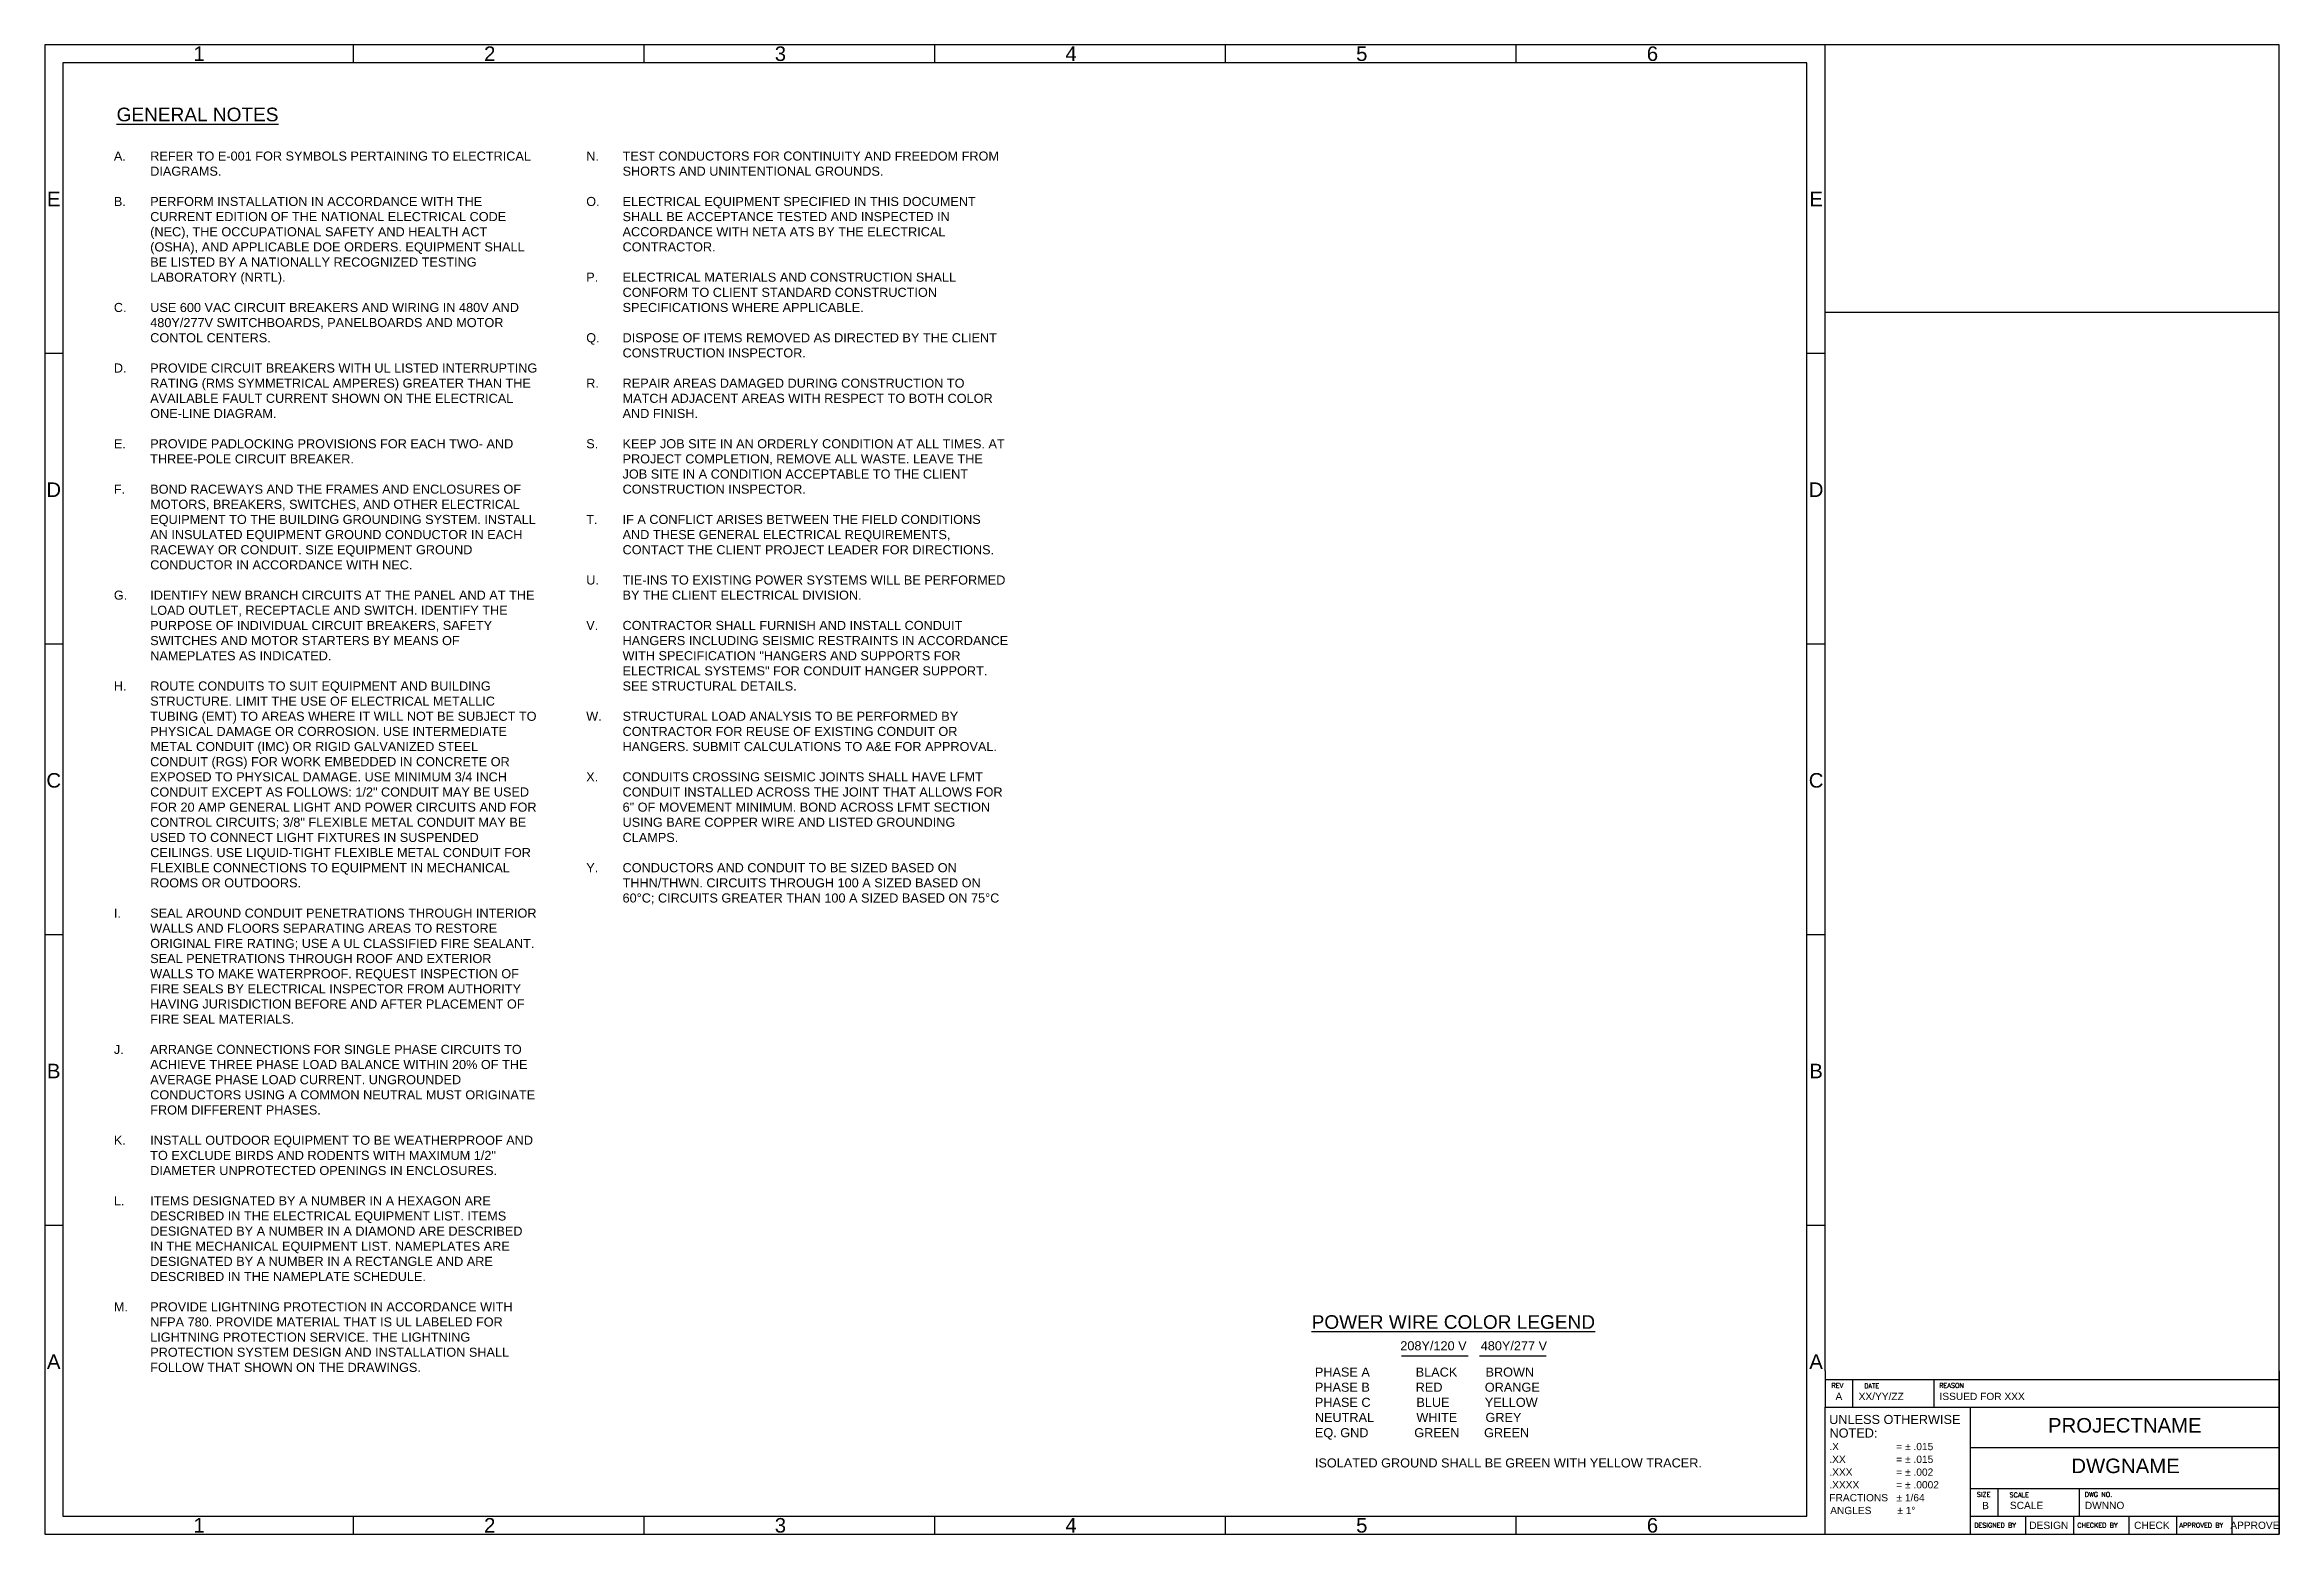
# Paper-space layout 'Layout1' of a CAD drawing. Extents: x 0 to 15.4, y 0 to 10.2.
import ezdxf
from ezdxf.enums import TextEntityAlignment as Align

# ---------------------------------------------------------------- set-up
doc = ezdxf.new("R2010")
doc.units = 0
doc.header["$MEASUREMENT"] = 0
doc.layers.get('0').update_dxf_attribs({"linetype": 'CONTINUOUS'})
doc.layers.get('Defpoints').update_dxf_attribs({"linetype": 'CONTINUOUS'})
doc.layers.add('E-ANNO-NOTE', color=7, linetype='CONTINUOUS')
doc.layers.add('G-ANNO-REVB', color=7, linetype='CONTINUOUS')
doc.styles.add('Roman', font='romans')
doc.styles.get("Standard").update_dxf_attribs({"font": 'arial.ttf'})
doc.linetypes.add('DATA2', pattern='A,0.0625,-0.0625,[133,ltypeshp.shx,S=0.025,R=0,X=-0.025,Y=0],-0.0625,0.0625', length=0.25)

# ---------------------------------------------------------------- blocks, each defined once
blk = doc.blocks.new('REV_BLK')
for p, q in [((0, 0.19), (3.125, 0.19)), ((0.19, 0), (0.19, 0.19)), ((0.75, 0), (0.75, 0.19))]:
    blk.add_line(p, q)
at = {"style": 'Roman'}
for s, p in [('REV', (0.044, 0.133)), ('DATE', (0.269, 0.13)), ('REASON', (0.785, 0.133))]:
    blk.add_text(s, height=0.0325, dxfattribs=at).set_placement(p)
at = {"width": 1.001}
for tag, p in [('REV', (0.095, 0.034)), ('DATE', (0.386, 0.034))]:
    blk.add_attdef(tag, text='', height=0.05, dxfattribs=at).set_placement(p, align=Align.BOTTOM_CENTER)
blk.add_attdef('REASON', text='', height=0.05, dxfattribs=at).set_placement((0.787, 0.034), align=Align.BOTTOM_LEFT)
blk = doc.blocks.new('OIT_ANSI_B_REVBLK')
blk.add_blockref('REV_BLK', (0, 0)).add_auto_attribs({'REV': 'A', 'DATE': 'XX/YY/ZZ', 'REASON': 'ISSUED FOR XXX'})

psp = doc.layouts.get("Layout1")

# ---------------------------------------------------------------- linework, layer by layer
for p, q in [((15.375, 10.25), (0, 10.25)), ((0, 10.25), (0, 0)), ((2.125, 10.125), (2.125, 10.25)), ((4.125, 10.125), (4.125, 10.25)), ((6.125, 10.125), (6.125, 10.25)), ((8.125, 10.125), (8.125, 10.25)), ((10.125, 10.125), (10.125, 10.25)), ((12.25, 1.125), (12.25, 10.25)), ((15.375, 0), (15.375, 10.25)), ((12.125, 10.125), (0.125, 10.125)), ((0.125, 10.125), (0.125, 0.125)), ((12.125, 0.125), (12.125, 10.125)), ((12.25, 8.409), (15.375, 8.409)), ((12.25, 8.409), (13.517, 8.409)), ((12.649, 8.409), (12.783, 8.409)), ((0.125, 8.125), (0, 8.125)), ((12.25, 8.125), (12.125, 8.125)), ((0.125, 6.125), (0, 6.125)), ((12.25, 6.125), (12.125, 6.125)), ((0.125, 4.125), (0, 4.125)), ((12.25, 4.125), (12.125, 4.125)), ((0.125, 2.125), (0, 2.125)), ((12.25, 2.125), (12.125, 2.125)), ((9.335, 1.228), (9.793, 1.228)), ((9.872, 1.228), (10.331, 1.228)), ((12.25, 1.125), (12.25, 0.875)), ((15.375, 1.125), (15.375, 0)), ((12.25, 0.875), (15.375, 0.875)), ((12.25, 0), (12.25, 0.875)), ((13.25, 0), (13.25, 0.875)), ((15.375, 0.595), (13.25, 0.595)), ((13.25, 0.315), (15.375, 0.315)), ((13.44, 0.125), (13.44, 0.315)), ((14, 0.125), (14, 0.315)), ((0, 0), (15.375, 0)), ((0.125, 0.125), (12.125, 0.125)), ((2.125, 0), (2.125, 0.125)), ((4.125, 0), (4.125, 0.125)), ((6.125, 0), (6.125, 0.125)), ((8.125, 0), (8.125, 0.125)), ((10.125, 0), (10.125, 0.125)), ((12.25, 0), (15.375, 0)), ((13.25, 0.125), (15.375, 0.125)), ((13.632, 0), (13.632, 0.125)), ((13.959, 0.125), (13.959, 0)), ((14.341, 0), (14.341, 0.125)), ((14.668, 0.125), (14.668, 0)), ((15.05, 0), (15.05, 0.125))]:
    psp.add_line(p, q)
psp.add_lwpolyline([(13.001, 8.409), (13.174, 8.409)])

# ---------------------------------------------------------------- block references
at = {"layer": 'G-ANNO-REVB'}
psp.add_blockref('OIT_ANSI_B_REVBLK', (12.25, 0.875), dxfattribs=at)

# ---------------------------------------------------------------- texts
at = {"width": 1.001}
for s, p in [('1', (1.062, 10.188)), ('2', (3.062, 10.188)), ('3', (5.062, 10.188)), ('4', (7.062, 10.188)), ('5', (9.062, 10.188)), ('6', (11.062, 10.188)), ('E', (0.062, 9.188)), ('E', (12.188, 9.188)), ('D', (0.062, 7.188)), ('D', (12.188, 7.188)), ('C', (0.062, 5.188)), ('C', (12.188, 5.188)), ('B', (0.062, 3.188)), ('B', (12.188, 3.188)), ('A', (0.062, 1.188)), ('A', (12.188, 1.188)), ('1', (1.062, 0.062)), ('2', (3.062, 0.062)), ('3', (5.062, 0.062)), ('4', (7.062, 0.062)), ('5', (9.062, 0.062)), ('6', (11.062, 0.062))]:
    psp.add_text(s, height=0.1, dxfattribs=at).set_placement(p, align=Align.MIDDLE_CENTER)
for s, p in [('                    208Y/120 V    480Y/277 V', (8.842, 1.266)), ('     PHASE A             BLACK        BROWN', (8.618, 1.085)), ('     PHASE B             RED            ORANGE', (8.618, 0.981)), ('     PHASE C             BLUE          YELLOW', (8.618, 0.877)), ('     NEUTRAL            WHITE        GREY', (8.618, 0.773)), ('     EQ. GND             GREEN       GREEN', (8.618, 0.668)), ('     ISOLATED GROUND SHALL BE GREEN WITH YELLOW TRACER.', (8.618, 0.46))]:
    psp.add_text(s, height=0.0625).set_placement(p)
for s, height, p in [('UNLESS OTHERWISE ', 0.0625, (12.278, 0.759)), ('.X', 0.05, (12.279, 0.579)), ('NOTED:', 0.0625, (12.28, 0.666)), ('= ± .015', 0.05, (12.74, 0.579)), ('.XX', 0.05, (12.279, 0.491)), ('= ± .015', 0.05, (12.74, 0.491)), ('.XXX', 0.05, (12.279, 0.403)), ('.XXXX', 0.05, (12.279, 0.316)), ('= ± .002', 0.05, (12.74, 0.403)), ('= ± .0002', 0.05, (12.74, 0.316)), ('FRACTIONS', 0.05, (12.279, 0.227)), ('ANGLES', 0.05, (12.285, 0.139)), ('± 1/64', 0.05, (12.741, 0.227)), ('± 1°', 0.05, (12.747, 0.139))]:
    psp.add_text(s, height=height, dxfattribs=at).set_placement(p)
at = {"style": 'Roman'}
for s, p in [('SIZE', (13.294, 0.258)), ('SCALE', (13.519, 0.255)), ('DWG NO.', (14.036, 0.258)), ('DESIGNED BY', (13.276, 0.046)), ('CHECKED BY', (13.985, 0.046)), ('APPROVED BY', (14.688, 0.046))]:
    psp.add_text(s, height=0.0325, dxfattribs=at).set_placement(p)
at = {"insert": (13.33, 0.223), "char_height": 0.05, "width": 0.14685, "attachment_point": 1}
psp.add_mtext('B', dxfattribs=at)
at = {"width": 1.001}
for tag, text, p in [('PROJECTNAME', 'PROJECT NAME', (14.312, 0.75)), ('DWGNAME', 'DRAWING NAME', (14.317, 0.471))]:
    psp.add_attdef(tag, text=text, height=0.1, dxfattribs=at).set_placement(p, align=Align.MIDDLE_CENTER)
for tag, text, p in [('SCALE', 'NTS', (13.636, 0.159)), ('DESIGN', 'XXX', (13.789, 0.022)), ('CHECK', 'YYY', (14.498, 0.022)), ('APPROVE', 'ZZZ', (15.207, 0.022))]:
    psp.add_attdef(tag, text=text, height=0.05, dxfattribs=at).set_placement(p, align=Align.BOTTOM_CENTER)
psp.add_attdef('DWNNO', text='XXXXXXX', height=0.05, dxfattribs=at).set_placement((14.037, 0.159), align=Align.BOTTOM_LEFT)
at = {"layer": 'E-ANNO-NOTE'}
for s, p in [('%%UGENERAL NOTES', (0.495, 9.723)), ('%%UPOWER WIRE COLOR LEGEND', (8.717, 1.414))]:
    psp.add_text(s, height=0.09375, dxfattribs=at).set_placement(p)
at = {"layer": 'E-ANNO-NOTE', "char_height": 0.0625, "width": 2.90519, "attachment_point": 1}
for s, insert in [('\\pi-0.25,l0.25;A.^IREFER TO E-001 FOR SYMBOLS PERTAINING TO ELECTRICAL DIAGRAMS.\\P\\PB. ^IPERFORM INSTALLATION IN ACCORDANCE WITH THE CURRENT EDITION OF THE NATIONAL ELECTRICAL CODE (NEC), THE OCCUPATIONAL SAFETY AND HEALTH ACT (OSHA), AND APPLICABLE DOE ORDERS. EQUIPMENT SHALL BE LISTED BY A NATIONALLY RECOGNIZED TESTING LABORATORY (NRTL).\\P\\PC.^IUSE 600 VAC CIRCUIT BREAKERS AND WIRING IN 480V AND 480Y/277V SWITCHBOARDS, PANELBOARDS AND MOTOR CONTOL CENTERS.\\P\\PD. ^IPROVIDE CIRCUIT BREAKERS WITH UL LISTED INTERRUPTING RATING (RMS SYMMETRICAL AMPERES) GREATER THAN THE AVAILABLE FAULT CURRENT SHOWN ON THE ELECTRICAL ONE-LINE DIAGRAM.\\P\\PE.^IPROVIDE PADLOCKING PROVISIONS FOR EACH TWO- AND THREE-POLE CIRCUIT BREAKER.\\P\\PF.^IBOND RACEWAYS AND THE FRAMES AND ENCLOSURES OF MOTORS, BREAKERS, SWITCHES, AND OTHER ELECTRICAL EQUIPMENT TO THE BUILDING GROUNDING SYSTEM. INSTALL AN INSULATED EQUIPMENT GROUND CONDUCTOR IN EACH RACEWAY OR CONDUIT. SIZE EQUIPMENT GROUND CONDUCTOR IN ACCORDANCE WITH NEC.\\P\\PG.^IIDENTIFY NEW BRANCH CIRCUITS AT THE PANEL AND AT THE LOAD OUTLET, RECEPTACLE AND SWITCH. IDENTIFY THE PURPOSE OF INDIVIDUAL CIRCUIT BREAKERS, SAFETY SWITCHES AND MOTOR STARTERS BY MEANS OF NAMEPLATES AS INDICATED.\\P\\PH.^IROUTE CONDUITS TO SUIT EQUIPMENT AND BUILDING STRUCTURE. LIMIT THE USE OF ELECTRICAL METALLIC TUBING (EMT) TO AREAS WHERE IT WILL NOT BE SUBJECT TO PHYSICAL DAMAGE OR CORROSION. USE INTERMEDIATE METAL CONDUIT (IMC) OR RIGID GALVANIZED STEEL CONDUIT (RGS) FOR WORK EMBEDDED IN CONCRETE OR EXPOSED TO PHYSICAL DAMAGE. USE MINIMUM 3/4 INCH CONDUIT EXCEPT AS FOLLOWS: 1/2" CONDUIT MAY BE USED FOR 20 AMP GENERAL LIGHT AND POWER CIRCUITS AND FOR CONTROL CIRCUITS; 3/8" FLEXIBLE METAL CONDUIT MAY BE USED TO CONNECT LIGHT FIXTURES IN SUSPENDED CEILINGS. USE LIQUID-TIGHT FLEXIBLE METAL CONDUIT FOR FLEXIBLE CONNECTIONS TO EQUIPMENT IN MECHANICAL ROOMS OR OUTDOORS.\\P\\PI.^ISEAL AROUND CONDUIT PENETRATIONS THROUGH INTERIOR WALLS AND FLOORS SEPARATING AREAS TO RESTORE ORIGINAL FIRE RATING; USE A UL CLASSIFIED FIRE SEALANT. SEAL PENETRATIONS THROUGH ROOF AND EXTERIOR WALLS TO MAKE WATERPROOF. REQUEST INSPECTION OF FIRE SEALS BY ELECTRICAL INSPECTOR FROM AUTHORITY HAVING JURISDICTION BEFORE AND AFTER PLACEMENT OF FIRE SEAL MATERIALS.\\P\\PJ. ^IARRANGE CONNECTIONS FOR SINGLE PHASE CIRCUITS TO ACHIEVE THREE PHASE LOAD BALANCE WITHIN 20% OF THE AVERAGE PHASE LOAD CURRENT. UNGROUNDED CONDUCTORS USING A COMMON NEUTRAL MUST ORIGINATE FROM DIFFERENT PHASES.\\P\\PK. ^IINSTALL OUTDOOR EQUIPMENT TO BE WEATHERPROOF AND TO EXCLUDE BIRDS AND RODENTS WITH MAXIMUM 1/2" DIAMETER UNPROTECTED OPENINGS IN ENCLOSURES.\\P\\PL. ^IITEMS DESIGNATED BY A NUMBER IN A HEXAGON ARE DESCRIBED IN THE ELECTRICAL EQUIPMENT LIST. ITEMS DESIGNATED BY A NUMBER IN A DIAMOND ARE DESCRIBED IN THE MECHANICAL EQUIPMENT LIST. NAMEPLATES ARE DESIGNATED BY A NUMBER IN A RECTANGLE AND ARE DESCRIBED IN THE NAMEPLATE SCHEDULE.\\P\\PM.^IPROVIDE LIGHTNING PROTECTION IN ACCORDANCE WITH NFPA 780. PROVIDE MATERIAL THAT IS UL LABELED FOR LIGHTNING PROTECTION SERVICE. THE LIGHTNING PROTECTION SYSTEM DESIGN AND INSTALLATION SHALL FOLLOW THAT SHOWN ON THE DRAWINGS.', (0.476, 9.515)), ('\\pi-0.25,l0.25;N.^ITEST CONDUCTORS FOR CONTINUITY AND FREEDOM FROM SHORTS AND UNINTENTIONAL GROUNDS.\\P\\PO. ^IELECTRICAL EQUIPMENT SPECIFIED IN THIS DOCUMENT SHALL BE ACCEPTANCE TESTED AND INSPECTED IN ACCORDANCE WITH NETA ATS BY THE ELECTRICAL CONTRACTOR.\\P\\PP.^IELECTRICAL MATERIALS AND CONSTRUCTION SHALL CONFORM TO CLIENT STANDARD CONSTRUCTION SPECIFICATIONS WHERE APPLICABLE.\\P\\PQ.^IDISPOSE OF ITEMS REMOVED AS DIRECTED BY THE CLIENT CONSTRUCTION INSPECTOR.\\P\\PR.^IREPAIR AREAS DAMAGED DURING CONSTRUCTION TO MATCH ADJACENT AREAS WITH RESPECT TO BOTH COLOR AND FINISH.\\P\\PS.^IKEEP JOB SITE IN AN ORDERLY CONDITION AT ALL TIMES. AT PROJECT COMPLETION, REMOVE ALL WASTE. LEAVE THE JOB SITE IN A CONDITION ACCEPTABLE TO THE CLIENT CONSTRUCTION INSPECTOR.\\P\\PT.^IIF A CONFLICT ARISES BETWEEN THE FIELD CONDITIONS AND THESE GENERAL ELECTRICAL REQUIREMENTS, CONTACT THE CLIENT PROJECT LEADER FOR DIRECTIONS.\\P\\PU.^ITIE-INS TO EXISTING POWER SYSTEMS WILL BE PERFORMED BY THE CLIENT ELECTRICAL DIVISION.\\P\\PV.^ICONTRACTOR SHALL FURNISH AND INSTALL CONDUIT HANGERS INCLUDING SEISMIC RESTRAINTS IN ACCORDANCE WITH SPECIFICATION "HANGERS AND SUPPORTS FOR ELECTRICAL SYSTEMS" FOR CONDUIT HANGER SUPPORT. SEE STRUCTURAL DETAILS.\\P\\PW.^ISTRUCTURAL LOAD ANALYSIS TO BE PERFORMED BY CONTRACTOR FOR REUSE OF EXISTING CONDUIT OR HANGERS. SUBMIT CALCULATIONS TO A&E FOR APPROVAL.\\P\\PX. ^ICONDUITS CROSSING SEISMIC JOINTS SHALL HAVE LFMT CONDUIT INSTALLED ACROSS THE JOINT THAT ALLOWS FOR 6" OF MOVEMENT MINIMUM. BOND ACROSS LFMT SECTION USING BARE COPPER WIRE AND LISTED GROUNDING CLAMPS.\\P\\PY.^ICONDUCTORS AND CONDUIT TO BE SIZED BASED ON THHN/THWN. CIRCUITS THROUGH 100 A SIZED BASED ON 60°C; CIRCUITS GREATER THAN 100 A SIZED BASED ON 75°C', (3.726, 9.515))]:
    psp.add_mtext(s, dxfattribs=dict(at, insert=insert))

# ---------------------------------------------------------------- viewports
at = {"layer": 'Defpoints', "linetype": 'DATA2'}
psp.add_viewport(center=(6.125, 5.125), size=(12, 10), view_center_point=(16.084, 10.726), view_height=20, dxfattribs=at)

doc.saveas('drawing.dxf')
